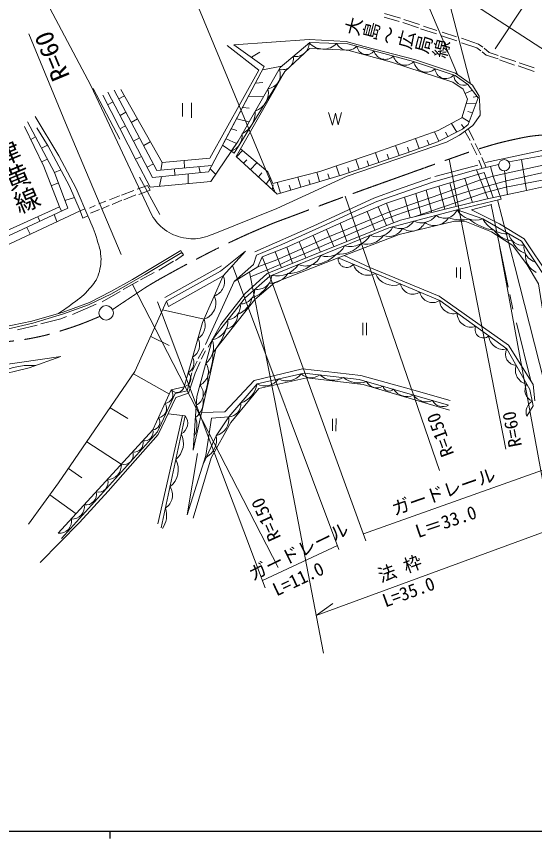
# Model space of a CAD drawing. Units: millimetres, scale not verified. Extents: x 40000 to 680000, y 20000 to 380000.
# Drawn here: x 155093 to 226700, y 204000 to 317526 of the extents above; entities that cross this region are included whole.
import ezdxf
from ezdxf.enums import TextEntityAlignment as Align

# ---------------------------------------------------------------- set-up
doc = ezdxf.new("R2010")
doc.units = ezdxf.units.MM
doc.header["$LTSCALE"] = 1000
doc.linetypes.add('CHAIN', pattern=[18.5, 12, -1.5, 3.5, -1.5])
for name, color, linetype, lineweight in [('M-BMK', 2, 'CHAIN', 13), ('M-TTL-BAND', 7, 'Continuous', 25), ('M-WORK', 1, 'Continuous', 13)]:
    doc.layers.add(name, color=color, linetype=linetype, lineweight=lineweight)
doc.styles.add('@ＭＳ ゴシック', font='')
doc.styles.add('ＭＳ ゴシック', font='')
doc.styles.get('@ＭＳ ゴシック').set_extended_font_data('@MS Gothic')
doc.styles.get('ＭＳ ゴシック').set_extended_font_data('MS Gothic')

msp = doc.modelspace()

# ---------------------------------------------------------------- linework, layer by layer
at = {"layer": 'M-BMK'}
for points, knots in [([(75808, 301929), (81325, 298867), (82705, 298100), (87128, 295649), (90629, 293709), (92579, 292602), (96092, 290685), (105101, 285768), (110124, 282970), (119192, 278162), (120405, 277518), (121024, 277020), (122307, 276529), (124077, 275852), (125126, 275636), (126942, 275095), (128849, 274527), (129905, 274150), (131846, 273714), (134327, 273156), (135735, 272918), (138250, 272547), (139705, 272333), (140519, 272176), (141988, 272095), (143752, 271998), (144745, 272042), (146511, 272095), (148653, 272160), (149853, 272247), (151987, 272452), (154179, 272663), (155421, 272736), (157581, 273166), (159366, 273522), (160348, 273823), (162081, 274381), (163885, 274961), (164500, 275220), (166619, 276100)], [0, 0, 0, 0, 1, 1, 1, 2, 2, 2, 3, 3, 3, 4, 4, 4, 5, 5, 5, 6, 6, 6, 7, 7, 7, 8, 8, 8, 9, 9, 9, 10, 10, 10, 11, 11, 11, 12, 12, 12, 13, 13, 13, 13]), ([(168384, 277058), (170025, 278155), (170436, 278431), (171755, 279307), (172227, 279622), (172484, 279810), (172965, 280111), (174311, 280954), (175097, 281376), (176489, 282142), (178187, 283078), (179148, 283584), (180869, 284476), (182302, 285218), (183110, 285623), (184567, 286317), (186631, 287300), (187809, 287808), (189915, 288697), (191230, 289252), (191993, 289495), (193328, 289999), (196134, 291058), (197706, 291650), (200523, 292678), (203417, 293734), (205045, 294309), (207945, 295347), (210652, 296316), (212165, 296868), (214878, 297821), (216441, 298369), (217307, 298704), (218888, 299200), (221297, 299955), (222674, 300310), (225149, 300807), (226454, 301068), (227205, 301101), (228530, 301220), (230113, 301361), (231004, 301412), (232593, 301442), (235202, 301490), (236673, 301608), (239275, 301394), (243050, 301084), (245142, 300678), (248892, 300140), (253864, 299427), (255470, 299129), (261583, 298061)], [0, 0, 0, 0, 1, 1, 1, 2, 2, 2, 3, 3, 3, 4, 4, 4, 5, 5, 5, 6, 6, 6, 7, 7, 7, 8, 8, 8, 9, 9, 9, 10, 10, 10, 11, 11, 11, 12, 12, 12, 13, 13, 13, 14, 14, 14, 15, 15, 15, 16, 16, 16, 17, 17, 17, 17])]:
    msp.add_open_spline(points, degree=3, knots=knots, dxfattribs=at)
at = {"layer": 'M-TTL-BAND'}
for p, q in [((40000, 205000), (579000, 205000)), ((168000, 205000), (168000, 204000))]:
    msp.add_line(p, q, dxfattribs=at)
at = {"layer": 'M-WORK'}
for p, q in [((241914, 344259), (221260, 313070)), ((217852, 308215), (211776, 331491)), ((207398, 329961), (216031, 309511)), ((180250, 318757), (190838, 293231)), ((205978, 317944), (208189, 317288)), ((205923, 317429), (207969, 316829)), ((208634, 317097), (210813, 316399)), ((208479, 316667), (210666, 315968)), ((210934, 315820), (213170, 315108)), ((211353, 316176), (213215, 315572)), ((213840, 314868), (215963, 314149)), ((213924, 315361), (215903, 314726)), ((185150, 313619), (195530, 314322)), ((185150, 313619), (189350, 310610)), ((200666, 314070), (195530, 314322)), ((203158, 313372), (200666, 314070)), ((210093, 311562), (203158, 313372)), ((187564, 311889), (188737, 312586)), ((215757, 309705), (210093, 311562)), ((221875, 311532), (223913, 310784)), ((221976, 311993), (224106, 311287)), ((224551, 311118), (226667, 310434)), ((189350, 310610), (181660, 296088)), ((185462, 298202), (192167, 309931)), ((189101, 310140), (191775, 310682)), ((224437, 310685), (226624, 309937)), ((218122, 308023), (215757, 309705)), ((188144, 308333), (189163, 308416)), ((219043, 306515), (218122, 308023)), ((169400, 300568), (165696, 307572)), ((170010, 306552), (169233, 306145)), ((187187, 306526), (189230, 306447)), ((218101, 307331), (217114, 306871)), ((168442, 305712), (167702, 305326)), ((178030, 305551), (178046, 303726)), ((179268, 305599), (179268, 303520)), ((218591, 305476), (217263, 305504)), ((218764, 306467), (218231, 306360)), ((219138, 305214), (219043, 306515)), ((170214, 304311), (169419, 303849)), ((186361, 304966), (187235, 304841)), ((218132, 304229), (217494, 304414)), ((219170, 303897), (219138, 305214)), ((171813, 303366), (170971, 302896)), ((185535, 303406), (187248, 302978)), ((217673, 302982), (216680, 303582)), ((218154, 302468), (219170, 303897)), ((170161, 302433), (169392, 302017)), ((184799, 302016), (185541, 301756)), ((215936, 301559), (215221, 302754)), ((216313, 301151), (218154, 302468)), ((216940, 302131), (216580, 302585)), ((218326, 300450), (217543, 302031)), ((157076, 300550), (157737, 300898)), ((213455, 300296), (212870, 301611)), ((214695, 300928), (214375, 301545)), ((214507, 300182), (216313, 301151)), ((217063, 301687), (217783, 300401)), ((158558, 299354), (159390, 299748)), ((172100, 300784), (171287, 300284)), ((173592, 300223), (172681, 299698)), ((184063, 300625), (185494, 299971)), ((210760, 299291), (210228, 300672)), ((212112, 299783), (211838, 300448)), ((218705, 298407), (217951, 299959)), ((219284, 298429), (218480, 299994)), ((185523, 298145), (186319, 299007)), ((186050, 299231), (189840, 296064)), ((205170, 297351), (204712, 298712)), ((207971, 298301), (207485, 299697)), ((209369, 298785), (209119, 299481)), ((158570, 297441), (159365, 297838)), ((172391, 298178), (171548, 297795)), ((178280, 297632), (178324, 296615)), ((191108, 292981), (185462, 298202)), ((186480, 297260), (186923, 297739)), ((202450, 296429), (202006, 297791)), ((203810, 296890), (203584, 297571)), ((206570, 297826), (206331, 298525)), ((222743, 257781), (214878, 297821)), ((219466, 296534), (218999, 297661)), ((220032, 296669), (219412, 298063)), ((224903, 297766), (225576, 293499)), ((160343, 295998), (161226, 296350)), ((174024, 297186), (173157, 296717)), ((175220, 297346), (175054, 296319)), ((176932, 296489), (176973, 295598)), ((180295, 296793), (180464, 295963)), ((181859, 296463), (182621, 295727)), ((187437, 296375), (188322, 297332)), ((199731, 295525), (199301, 296885)), ((201093, 295969), (200875, 296651)), ((218838, 296997), (212918, 295415)), ((218656, 296340), (220251, 292367)), ((174931, 290155), (172092, 295350)), ((175150, 295408), (174852, 294087)), ((178824, 295792), (178819, 294441)), ((188532, 295363), (189013, 295909)), ((189600, 294375), (190191, 295261)), ((189840, 296064), (190536, 294473)), ((194393, 293950), (193970, 295346)), ((196995, 294718), (196594, 296013)), ((198363, 295121), (198150, 295802)), ((218145, 291856), (217075, 295170)), ((219722, 295964), (220965, 292519)), ((222946, 292940), (222536, 296204)), ((159911, 294138), (160887, 294532)), ((190457, 293583), (190586, 294252)), ((191594, 293124), (191148, 294629)), ((192994, 293537), (192784, 294236)), ((195694, 294334), (195495, 294982)), ((214298, 290906), (213488, 294094)), ((215849, 291289), (214984, 294543)), ((169615, 292864), (171317, 293499)), ((211014, 290094), (210308, 293083)), ((212523, 290467), (211731, 293559)), ((161786, 292110), (163099, 292532)), ((166467, 291640), (167430, 292032)), ((168345, 291576), (169662, 292145)), ((169920, 292215), (171613, 292888)), ((213561, 254818), (200521, 292686)), ((209499, 289720), (208709, 292548)), ((161047, 291214), (161321, 290633)), ((165177, 291069), (165981, 291408)), ((165346, 290350), (166584, 290868)), ((166848, 290963), (167906, 291408)), ((206254, 288678), (205065, 291226)), ((207208, 289036), (206256, 291726)), ((220711, 291523), (223031, 280146)), ((158058, 289862), (158319, 289234)), ((160324, 290169), (160688, 289187)), ((204606, 288015), (203585, 290605)), ((156526, 288399), (157005, 287462)), ((200760, 286468), (199811, 288964)), ((197105, 284998), (196120, 287299)), ((198942, 285737), (197926, 288114)), ((195109, 284196), (194163, 286415)), ((191717, 282831), (190859, 285031)), ((193246, 283446), (192485, 285658)), ((230247, 240140), (221869, 285843)), ((190130, 281650), (189073, 284341)), ((174779, 282490), (176791, 283755)), ((175613, 278702), (183411, 283093)), ((199665, 243898), (184944, 283128)), ((215929, 282858), (215929, 281483)), ((216458, 282879), (216458, 281303)), ((172230, 281145), (174120, 282185)), ((187285, 282233), (191279, 262159)), ((203389, 245123), (190028, 281909)), ((169867, 279828), (171938, 280967)), ((191263, 241423), (171129, 280522)), ((166954, 278137), (169422, 279527)), ((223293, 279122), (223697, 277123)), ((162844, 276381), (166126, 277791)), ((189462, 238633), (174609, 278133)), ((175289, 277019), (181018, 275723)), ((155240, 274236), (157941, 274878)), ((202955, 275228), (202983, 273521)), ((203477, 275232), (203491, 273497)), ((224221, 275218), (226185, 267217)), ((173650, 273346), (176196, 272068)), ((180232, 270302), (180973, 271667)), ((180612, 270213), (181226, 271334)), ((179365, 268535), (180084, 269932)), ((171271, 268176), (176235, 265380)), ((178681, 265821), (179354, 268292)), ((168045, 263482), (170479, 262005)), ((226518, 263735), (225637, 262331)), ((197523, 229606), (191279, 262159)), ((198776, 261965), (198762, 260286)), ((199263, 261993), (199256, 260272)), ((164819, 258788), (169590, 255678)), ((162283, 255099), (164126, 253828)), ((229206, 255361), (203044, 246071)), ((159697, 251444), (163337, 248837)), ((196529, 234791), (229036, 246743)), ((189091, 239621), (199450, 244473)), ((196529, 234791), (198800, 236463))]:
    msp.add_line(p, q, dxfattribs=at)
for points in [[(158998, 327409), (199695, 331272), (246408, 300992)], [(157662, 322520), (165381, 307980), (173785, 290101)], [(156818, 315103), (161895, 302836), (169573, 284660)], [(216622, 314504), (218950, 313714), (219571, 313262)], [(167027, 306649), (171685, 297527), (173558, 293972), (181938, 294718), (185727, 300316), (191536, 310481), (195629, 313920)], [(184196, 313522), (188576, 310126), (181839, 297965), (175220, 297346), (169507, 307440)], [(183595, 299741), (189350, 310610), (185150, 313619)], [(195629, 313920), (191536, 310481), (185727, 300316), (184779, 298915)], [(185462, 298202), (191108, 292981), (200144, 295647), (208970, 298640), (213287, 300211), (216747, 301973), (217541, 302623), (218894, 306299), (217492, 308124), (215704, 309383), (209958, 311298), (200880, 313753), (195629, 313920)], [(216612, 313895), (218714, 313189), (219286, 312794)], [(183595, 299741), (185176, 298638), (192167, 309931), (195595, 313121), (200880, 312851), (206943, 311216), (215402, 308439), (216831, 307502), (217450, 306121), (216656, 303503), (213371, 301789), (203991, 298456), (197024, 296123), (190532, 294472)], [(219476, 312632), (220026, 312195), (221670, 311687)], [(219719, 313135), (220424, 312557), (221666, 312148)], [(217492, 308124), (218894, 306299), (217541, 302623), (216747, 301973), (213287, 300211), (208970, 298640), (200144, 295647), (191108, 292981)], [(181660, 296088), (173911, 295279), (167721, 307087)], [(168602, 307325), (174514, 296270), (182121, 296958)], [(190532, 294472), (197024, 296123), (203991, 298456), (213371, 301789), (216656, 303503), (217450, 306121), (216831, 307502)], [(157703, 303690), (160936, 298270), (163333, 293778), (164968, 290001), (164277, 289686), (163882, 290682), (164550, 290967)], [(198202, 304247), (198773, 302517), (199186, 304152), (199566, 302565), (200027, 304247)], [(131645, 281571), (134021, 277910), (162184, 291036), (160343, 295998), (156629, 302981)], [(131645, 281571), (134301, 279116), (161047, 291214), (158868, 296821), (156226, 302320)], [(131645, 281571), (133237, 276338), (163882, 290682), (162438, 294094), (159470, 299617), (157917, 302166)], [(182285, 287479), (191058, 291017), (200795, 295492), (214507, 300182)], [(186050, 299231), (189840, 296064), (190536, 294473)], [(233620, 299250), (228752, 299240), (219928, 297336)], [(223133, 297445), (229718, 298637), (233627, 298636)], [(229962, 297459), (220968, 295469), (219208, 294965), (213747, 292993), (206652, 290549), (198368, 287121), (191099, 283899), (188469, 282960)], [(181229, 272245), (185187, 280945), (187854, 283278), (188282, 284563), (191770, 286020), (197801, 288765), (202086, 290717), (204880, 291955), (212736, 294701), (218243, 296241), (221733, 297076)], [(182164, 272884), (186733, 278730), (190130, 281650), (202784, 286803), (206551, 288348), (216317, 290898), (222062, 292315), (220968, 295469), (220621, 296810)], [(187419, 281562), (189781, 282527), (191559, 283289), (193061, 284009), (194870, 284728), (202319, 287966), (205895, 289497), (207165, 289962), (209232, 290696), (210861, 291204), (214000, 292248), (217619, 293397), (222809, 294808), (230168, 296468)], [(185187, 280945), (188469, 282960), (189073, 284341), (192485, 285658), (201595, 289769), (206256, 291726), (211945, 293631), (219722, 295964)], [(212363, 295225), (207776, 293638), (204507, 292416), (196174, 288622), (188048, 285035)], [(230388, 295404), (222745, 293935), (219918, 293198), (210190, 289891)], [(171786, 293660), (173225, 294203), (173585, 293526), (171998, 292926)], [(219985, 292310), (225576, 293499), (230560, 294579), (233564, 294621), (234210, 293806), (234009, 286926)], [(167938, 292180), (169335, 292762), (169304, 292749)], [(181580, 271853), (183358, 274995), (186675, 279201), (189754, 282042), (206368, 288723), (208161, 289390), (219985, 292310)], [(221565, 292193), (223959, 282995), (228697, 264331), (231213, 254544)], [(232689, 282462), (232646, 273557), (230961, 272735), (229194, 275867), (228220, 281486), (224893, 286485), (219544, 289580), (215987, 290811)], [(220780, 291540), (217976, 290842), (221833, 288866), (225285, 286818), (228737, 281652), (229546, 276177), (231070, 273368), (232332, 273820), (232689, 282462), (234009, 286926)], [(179531, 257624), (182638, 271622), (188042, 278431), (190815, 280764), (199576, 284204), (207980, 287418), (215646, 289251), (217050, 289275), (220764, 287775), (223692, 285894), (225668, 283228), (227239, 280586), (228001, 275967), (229668, 272587)], [(129623, 277245), (132511, 276191), (135421, 275525), (139212, 274587), (141771, 274325), (144205, 274111), (151735, 274132), (153227, 274217), (157367, 275159), (161620, 276450), (165049, 277709), (168223, 279232), (172899, 281877), (177968, 284914), (177798, 285200), (171133, 281211), (168138, 279550), (165207, 278047), (161538, 276693), (157200, 275466), (153211, 274600), (144094, 274483), (139471, 274981), (139212, 274587)], [(156743, 247410), (160909, 253100), (171479, 268479), (175812, 278192), (183274, 282342), (186734, 285135), (183676, 281707), (176090, 277486), (175812, 278192)], [(177088, 283817), (178174, 284589), (177968, 284914)], [(199576, 284204), (213587, 278296), (222859, 271612), (226043, 266004), (226518, 263735)], [(226734, 264445), (226522, 266679), (223110, 272122), (213524, 278915), (203922, 282835), (200389, 284515)], [(183676, 281707), (180808, 275249), (178261, 266399), (176499, 265947), (173928, 260424), (160882, 246151)], [(158484, 275069), (161235, 275769), (162011, 276075)], [(179531, 257624), (180025, 265044), (182164, 272884)], [(174675, 259778), (177131, 264901), (178861, 265488), (179797, 268266), (180474, 269832)], [(180120, 257163), (178668, 248711), (181286, 256877), (182072, 262043), (184453, 262257), (188349, 266773), (194872, 268281), (202443, 267408), (214806, 263868)], [(215024, 264507), (209710, 266006), (202708, 267951), (194630, 268872), (187948, 267253), (183885, 262904), (180683, 262817)], [(214965, 263170), (202998, 266709), (195221, 267614), (188587, 266170), (184746, 261440), (182001, 256552), (179525, 248243)], [(161329, 245416), (174589, 260187), (177039, 265440), (178681, 265821)], [(176053, 262652), (178022, 262430), (174645, 247460)], [(175090, 246904), (178403, 262371), (178022, 262430)], [(180937, 255787), (182711, 259627), (184453, 262257)], [(158383, 242102), (163815, 247633), (167751, 251950), (170798, 255410), (174687, 259791)]]:
    msp.add_lwpolyline(points, dxfattribs=at)
msp.add_lwpolyline([(142355, 269446), (152608, 269303), (161242, 270573), (156861, 269018), (151862, 267795), (141789, 267986)], close=True, dxfattribs=at)
for centre, radius in [((222506, 296983), 779), ((167492, 276597), 1004)]:
    msp.add_circle(centre, radius, dxfattribs=at)
for centre, radius, start, end in [((193648, 313908), 1918, 261.27695, 358.78602), ((197488, 315623), 2604, 222.41533, 315.60326), ((200883, 314564), 1713, 206.41752, 317.64843), ((203474, 313592), 1338, 187.83939, 321.89914), ((206080, 313207), 1615, 195.80995, 313.92858), ((191849, 311710), 1538, 252.92655, 11.30702), ((208833, 312480), 1690, 194.95913, 314.63062), ((211743, 311567), 1747, 189.55101, 313.57909), ((189601, 309476), 1952, 277.48428, 23.02596), ((214414, 310410), 1471, 184.23358, 318.89652), ((216948, 309440), 1425, 179.88664, 292.46307), ((187272, 306973), 2645, 288.1103, 12.39993), ((184736, 304301), 3362, 297.82647, 2.68376), ((183914, 301151), 2397, 291.13632, 4.22398), ((214248, 291542), 1886, 232.05183, 337.21519), ((218537, 292424), 3017, 212.30617, 289.50215), ((211061, 291520), 2501, 245.12381, 324.1432), ((212841, 290942), 2298, 234.94259, 328.38839), ((216601, 295020), 5582, 251.15117, 280.87355), ((222333, 295375), 7481, 231.28336, 260.34492), ((223034, 291435), 3952, 208.002, 271.88765), ((204947, 289468), 2363, 246.41327, 335.57606), ((208132, 290484), 2246, 242.59037, 326.67665), ((209650, 289944), 2069, 234.44661, 334.74286), ((201202, 289090), 3322, 256.97081, 327.4391), ((203480, 288980), 2906, 255.87527, 324.14937), ((206567, 289296), 2146, 250.07721, 331.16203), ((224290, 290522), 4083, 218.12699, 261.24745), ((224973, 287773), 1832, 189.0317, 278.42439), ((199650, 288745), 4051, 265.15091, 320.3905), ((226233, 287403), 2723, 199.67901, 252.91938), ((197983, 287179), 2803, 252.52108, 331.7903), ((227451, 285729), 2221, 174.00593, 253.29021), ((195013, 285354), 2291, 246.06357, 338.24782), ((195814, 288080), 4856, 270.52584, 316.01878), ((200722, 284016), 1161, 170.69774, 323.57548), ((228103, 284580), 2679, 175.28083, 244.16489), ((191081, 285335), 3650, 258.94779, 325.36359), ((192459, 287369), 5359, 271.37977, 309.3614), ((203680, 283880), 2097, 195.28293, 298.9903), ((181774, 280892), 2070, 288.89284, 23.21593), ((188372, 281834), 2010, 260.42655, 357.67555), ((190141, 283588), 2912, 267.56898, 327.20105), ((207169, 283060), 2672, 202.3102, 291.96303), ((186252, 282672), 4261, 289.05276, 332.10792), ((209888, 280930), 1755, 191.46242, 302.81081), ((186010, 279848), 2028, 270.3373, 0.10987), ((212606, 279807), 1801, 191.27249, 303.00074), ((180289, 277969), 2362, 288.00138, 24.10739), ((184672, 279267), 3035, 289.55757, 348.17221), ((215485, 278372), 1899, 182.27932, 286.13973), ((184157, 277514), 1889, 274.66848, 9.30358), ((183582, 276372), 2106, 282.91093, 0.94677), ((217954, 276545), 1942, 179.92617, 288.49288), ((179097, 274872), 2102, 301.07117, 23.88119), ((181692, 275466), 2625, 280.3533, 3.61876), ((174774, 277451), 9793, 319.45457, 341.35087), ((219624, 274266), 1141, 157.43333, 310.98572), ((178512, 272156), 1904, 299.13259, 28.75283), ((179340, 271902), 2989, 310.30702, 19.17835), ((222364, 273547), 1997, 184.08262, 284.33643), ((224236, 270892), 1554, 152.39405, 266.79256), ((178009, 269724), 1624, 299.59286, 28.29255), ((176623, 270625), 5611, 331.57909, 4.70627), ((157060, 259849), 9496, 86.0254, 123.19085), ((179578, 268475), 2048, 295.40273, 34.08264), ((226045, 268702), 2000, 161.40901, 257.7776), ((178067, 267490), 1108, 280.04553, 47.83989), ((175786, 267722), 5777, 330.96891, 2.30049), ((192441, 269751), 2548, 243.99889, 322.03107), ((195826, 269593), 1971, 225.69337, 307.60243), ((198927, 270129), 2829, 227.86602, 298.97921), ((189429, 268880), 2368, 242.86785, 323.1621), ((202386, 270286), 3359, 231.55601, 289.02977), ((204933, 267875), 1641, 207.79296, 300.25798), ((175520, 265279), 1185, 275.79758, 34.27684), ((177261, 266637), 1028, 222.19854, 346.6015), ((179102, 265427), 1808, 297.75817, 41.49061), ((185054, 267328), 3341, 287.98032, 350.43672), ((206606, 266649), 868, 192.72881, 315.32212), ((209027, 267150), 2118, 211.63813, 296.4128), ((226971, 265885), 1601, 147.42649, 248.33037), ((178189, 264294), 2721, 307.10855, 13.27316), ((211701, 266361), 2056, 212.61616, 295.43477), ((174559, 263399), 1288, 277.08477, 32.98965), ((184403, 263951), 1694, 271.67832, 6.73871), ((213990, 265218), 1577, 206.88762, 301.16331), ((227222, 262928), 1694, 119.83166, 200.64575), ((177122, 261345), 1641, 297.13662, 38.6819), ((182023, 261975), 2446, 286.33935, 6.64023), ((173856, 261489), 1068, 273.83593, 36.23849), ((177011, 261025), 3027, 331.08539, 21.29566), ((172750, 260113), 1218, 260.35636, 14.78308), ((171386, 258582), 1205, 259.27951, 15.85993), ((175302, 258593), 2875, 309.12588, 26.69263), ((180014, 259086), 2750, 299.0728, 11.33041), ((169944, 256939), 1301, 254.48784, 20.6516), ((167645, 255548), 1956, 271.12384, 4.0156), ((174442, 254961), 3019, 308.15717, 27.66135), ((166427, 253162), 1327, 256.23559, 18.90385), ((174579, 251412), 2089, 301.60935, 34.20917), ((164671, 251539), 1479, 262.10399, 13.03545), ((162785, 249822), 1702, 266.60975, 8.52969), ((172740, 248615), 3105, 324.19186, 19.12334), ((161025, 247830), 1685, 265.118, 10.02144)]:
    msp.add_arc(centre, radius, start, end, dxfattribs=at)
for points, knots in [([(164968, 290001), (165618, 288468), (165839, 288023), (166231, 286699), (166451, 285953), (166642, 285543), (166730, 284770), (166857, 283665), (166757, 283005), (166445, 281937), (166187, 281056), (165787, 280650), (165207, 279938), (164450, 279008), (163848, 278645), (162898, 277914), (162140, 277332), (161861, 277139), (160894, 276511)], [0, 0, 0, 0, 1, 1, 1, 2, 2, 2, 3, 3, 3, 4, 4, 4, 5, 5, 5, 6, 6, 6, 6]), ([(173785, 290101), (174431, 289143), (174728, 288721), (175572, 288098), (176463, 287440), (177095, 287220), (178175, 286972), (179190, 286738), (179825, 286771), (180841, 287003), (181420, 287135), (181665, 287206), (182285, 287479)], [0, 0, 0, 0, 1, 1, 1, 2, 2, 2, 3, 3, 3, 4, 4, 4, 4])]:
    msp.add_open_spline(points, degree=3, knots=knots, dxfattribs=at)

# ---------------------------------------------------------------- texts
for s, height, rotation, style, p in [('大島～広局線', 1833, 345.688, '@ＭＳ ゴシック', (200104, 315031)), ('R=60', 2566, 112.484, 'ＭＳ ゴシック', (163224, 309586)), ('藪小田宇津黄線', 2566, 292.5, '@ＭＳ ゴシック', (145889, 312401)), ('R=150', 1833, 110.117, 'ＭＳ ゴシック', (216110, 257316)), ('R=60', 1833, 100.948, 'ＭＳ ゴシック', (225496, 258349)), ('ガードレール', 1833, 19.207, 'ＭＳ ゴシック', (207527, 248067)), ('R=150', 1833, 114.397, 'ＭＳ ゴシック', (192195, 245816)), ('L＝33.0', 1833, 18.691, 'ＭＳ ゴシック', (210789, 244972)), ('ガードレール', 1833, 26.084, 'ＭＳ ゴシック', (187995, 239050)), ('法 枠', 1833, 20.187, 'ＭＳ ゴシック', (205644, 238835)), ('L=11.0', 1833, 25.253, 'ＭＳ ゴシック', (191282, 236924)), ('L=35.0', 1833, 19.983, 'ＭＳ ゴシック', (206272, 235393))]:
    msp.add_text(s, height=height, rotation=rotation, dxfattribs=dict(at, style=style)).set_placement(p, align=Align.BOTTOM_LEFT)

doc.saveas('drawing.dxf')
